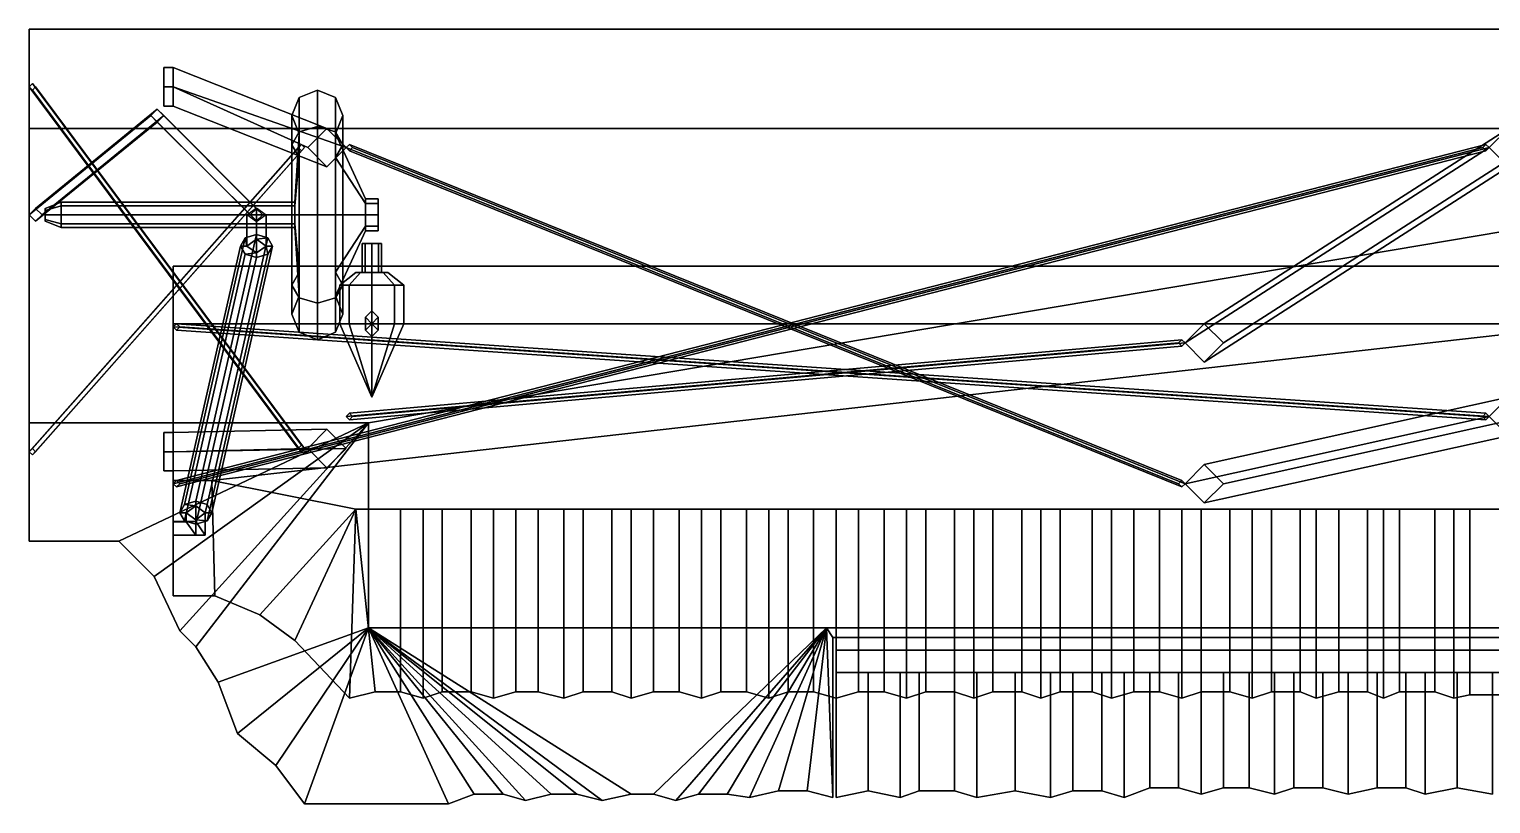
# Model space of a CAD drawing. Extents: x 0 to 6.87, y -4.4 to 3.09.
# Drawn here: x 0 to 4.565, y 0.67 to 3.09 of the extents above; entities that cross this region are included whole.
import ezdxf

# ---------------------------------------------------------------- set-up
doc = ezdxf.new("R2010")
doc.units = 0
doc.layers.add('W2', color=6, linetype='CONTINUOUS')

msp = doc.modelspace()

# ---------------------------------------------------------------- linework, layer by layer
at = {"layer": 'W2'}
for points in [[(6.51, 2.78, 1.83), (0, 2.78, 1.83), (0, 3.09, 1.63), (6.56, 3.09, 1.63)], [(6.56, 3.09, 1.63), (0, 3.09, 1.63), (0, 2.78, 1.43), (6.51, 2.78, 1.43)], [(0.42, 2.97, 0.55), (0.42, 2.91, 0.49), (0.45, 2.91, 0.49), (0.45, 2.97, 0.55)], [(0.42, 2.91, 0.61), (0.42, 2.97, 0.55), (0.45, 2.97, 0.55), (0.45, 2.91, 0.61)], [(0.45, 2.97, 0.55), (0.45, 2.91, 0.49), (0.99, 2.72, 1.43), (0.93, 2.78, 1.43)], [(0.45, 2.91, 0.61), (0.45, 2.97, 0.55), (0.93, 2.78, 1.43), (0.87, 2.72, 1.43)], [(0, 2.91, 0.97), (0.01, 2.92, 0.97), (0.85, 1.79, 1.43), (0.84, 1.78, 1.43)], [(0.01, 2.9, 0.97), (0, 2.91, 0.97), (0.84, 1.78, 1.43), (0.85, 1.77, 1.43)], [(0.01, 2.92, 0.97), (0.02, 2.91, 0.97), (0.86, 1.78, 1.43), (0.85, 1.79, 1.43)], [(0.02, 2.91, 0.97), (0.01, 2.9, 0.97), (0.85, 1.77, 1.43), (0.86, 1.78, 1.43)], [(0.42, 2.85, 0.55), (0.42, 2.91, 0.61), (0.45, 2.91, 0.61), (0.45, 2.85, 0.55)], [(0.42, 2.91, 0.49), (0.42, 2.85, 0.55), (0.45, 2.85, 0.55), (0.45, 2.91, 0.49)], [(0.45, 2.85, 0.55), (0.45, 2.91, 0.61), (0.87, 2.72, 1.43), (0.93, 2.66, 1.43)], [(0.45, 2.91, 0.49), (0.45, 2.85, 0.55), (0.93, 2.66, 1.43), (0.99, 2.72, 1.43)], [(0.82, 2.82, -1.36), (0.8434, 2.8766, -1.36), (0.8434, 2.7692, -1.1008), (0.82, 2.7292, -1.1408)], [(0.82, 2.7292, -1.5792), (0.8434, 2.7692, -1.6192), (0.8434, 2.8766, -1.36), (0.82, 2.82, -1.36)], [(0.8434, 2.8766, -1.36), (0.9, 2.9, -1.36), (0.9, 2.7858, -1.0842), (0.8434, 2.7692, -1.1008)], [(0.8434, 2.7692, -1.6192), (0.9, 2.7858, -1.6358), (0.9, 2.9, -1.36), (0.8434, 2.8766, -1.36)], [(0.9, 2.9, -1.36), (0.9566, 2.8766, -1.36), (0.9566, 2.7692, -1.1008), (0.9, 2.7858, -1.0842)], [(0.9, 2.7858, -1.6358), (0.9566, 2.7692, -1.6192), (0.9566, 2.8766, -1.36), (0.9, 2.9, -1.36)], [(0.9566, 2.8766, -1.36), (0.98, 2.82, -1.36), (0.98, 2.7292, -1.1408), (0.9566, 2.7692, -1.1008)], [(0.9566, 2.7692, -1.6192), (0.98, 2.7292, -1.5792), (0.98, 2.82, -1.36), (0.9566, 2.8766, -1.36)], [(0, 2.51, -1.29), (0.02, 2.53, -1.29), (0.4, 2.84, -0.5118), (0.38, 2.82, -0.5083)], [(0.02, 2.53, -1.29), (0.04, 2.51, -1.29), (0.42, 2.82, -0.5083), (0.4, 2.84, -0.5118)], [(0.69, 2.51, -1.36), (0.71, 2.5288, -1.3668), (0.4, 2.84, -0.5118), (0.38, 2.82, -0.5083)], [(0.38, 2.82, -0.5083), (0.4, 2.84, -0.5118), (0.4, 2.84, -0.36), (0.38, 2.82, -0.36)], [(0.71, 2.5288, -1.3668), (0.73, 2.51, -1.36), (0.42, 2.82, -0.5083), (0.4, 2.84, -0.5118)], [(0.4, 2.84, -0.5118), (0.42, 2.82, -0.5083), (0.42, 2.82, -0.36), (0.4, 2.84, -0.36)], [(0.02, 2.49, -1.29), (0, 2.51, -1.29), (0.38, 2.82, -0.5083), (0.4, 2.8, -0.5048)], [(0.04, 2.51, -1.29), (0.02, 2.49, -1.29), (0.4, 2.8, -0.5048), (0.42, 2.82, -0.5083)], [(0.71, 2.4912, -1.3532), (0.69, 2.51, -1.36), (0.38, 2.82, -0.5083), (0.4, 2.8, -0.5048)], [(0.4, 2.8, -0.5048), (0.38, 2.82, -0.5083), (0.38, 2.82, -0.36), (0.4, 2.8, -0.36)], [(0.73, 2.51, -1.36), (0.71, 2.4912, -1.3532), (0.4, 2.8, -0.5048), (0.42, 2.82, -0.5083)], [(0.42, 2.82, -0.5083), (0.4, 2.8, -0.5048), (0.4, 2.8, -0.36), (0.42, 2.82, -0.36)], [(0.8434, 2.7634, -1.36), (0.82, 2.82, -1.36), (0.82, 2.7292, -1.1408), (0.8434, 2.6892, -1.1808)], [(0.8434, 2.6892, -1.5392), (0.82, 2.7292, -1.5792), (0.82, 2.82, -1.36), (0.8434, 2.7634, -1.36)], [(0.8434, 2.51, -1.7266), (0.9, 2.51, -1.75), (0.9, 2.7858, -1.6358), (0.8434, 2.7692, -1.6192)], [(0.8434, 2.7692, -1.1008), (0.9, 2.7858, -1.0842), (0.9, 2.51, -0.97), (0.8434, 2.51, -0.9934)], [(0.9, 2.51, -1.75), (0.9566, 2.51, -1.7266), (0.9566, 2.7692, -1.6192), (0.9, 2.7858, -1.6358)], [(0.9, 2.7858, -1.0842), (0.9566, 2.7692, -1.1008), (0.9566, 2.51, -0.9934), (0.9, 2.51, -0.97)], [(0.98, 2.82, -1.36), (0.9566, 2.7634, -1.36), (0.9566, 2.6892, -1.1808), (0.98, 2.7292, -1.1408)], [(0.98, 2.7292, -1.5792), (0.9566, 2.6892, -1.5392), (0.9566, 2.7634, -1.36), (0.98, 2.82, -1.36)], [(6.51, 2.78, 1.43), (0, 2.78, 1.43), (0, 1.86, 1.43), (1.06, 1.86, 1.43)], [(1.06, 1.86, 1.83), (0, 1.86, 1.83), (0, 2.78, 1.83), (6.51, 2.78, 1.83)], [(0.82, 2.51, -1.67), (0.8434, 2.51, -1.7266), (0.8434, 2.7692, -1.6192), (0.82, 2.7292, -1.5792)], [(0.82, 2.7292, -1.1408), (0.8434, 2.7692, -1.1008), (0.8434, 2.51, -0.9934), (0.82, 2.51, -1.05)], [(0.83, 2.55, -1.36), (0.8434, 2.7634, -1.36), (0.8434, 2.6892, -1.1808), (0.83, 2.5383, -1.3317)], [(0.83, 2.5383, -1.3883), (0.8434, 2.6892, -1.5392), (0.8434, 2.7634, -1.36), (0.83, 2.55, -1.36)], [(0.9566, 2.51, -1.7266), (0.98, 2.51, -1.67), (0.98, 2.7292, -1.5792), (0.9566, 2.7692, -1.6192)], [(0.9566, 2.7692, -1.1008), (0.98, 2.7292, -1.1408), (0.98, 2.51, -1.05), (0.9566, 2.51, -0.9934)], [(0.9566, 2.6892, -1.1808), (0.9566, 2.7634, -1.36), (1.05, 2.56, -1.36), (1.05, 2.5454, -1.3246)], [(0.9566, 2.7634, -1.36), (0.9566, 2.6892, -1.5392), (1.05, 2.5454, -1.3954), (1.05, 2.56, -1.36)], [(6.51, 1.22, 1.83), (1.06, 1.22, 1.83), (1.06, 1.86, 1.83), (6.51, 2.78, 1.83)], [(6.51, 2.78, 1.43), (1.06, 1.86, 1.43), (1.06, 1.22, 1.43), (6.51, 1.22, 1.43)], [(3.61, 2.11, -0.11), (3.67, 2.17, -0.11), (4.62, 2.78, 1.43), (4.56, 2.72, 1.43)], [(3.67, 2.17, -0.11), (3.73, 2.11, -0.11), (4.68, 2.72, 1.43), (4.62, 2.78, 1.43)], [(0, 1.77, 0.97), (0.01, 1.78, 0.97), (0.85, 2.73, 1.43), (0.84, 2.72, 1.43)], [(0.01, 1.76, 0.97), (0, 1.77, 0.97), (0.84, 2.72, 1.43), (0.85, 2.71, 1.43)], [(0.01, 1.78, 0.97), (0.02, 1.77, 0.97), (0.86, 2.72, 1.43), (0.85, 2.73, 1.43)], [(0.02, 1.77, 0.97), (0.01, 1.76, 0.97), (0.85, 2.71, 1.43), (0.86, 2.72, 1.43)], [(0.45, 1.67, -0.11), (0.46, 1.68, -0.11), (4.55, 2.73, 1.43), (4.54, 2.72, 1.43)], [(0.46, 1.66, -0.11), (0.45, 1.67, -0.11), (4.54, 2.72, 1.43), (4.55, 2.71, 1.43)], [(0.46, 1.68, -0.11), (0.47, 1.67, -0.11), (4.56, 2.72, 1.43), (4.55, 2.73, 1.43)], [(0.47, 1.67, -0.11), (0.46, 1.66, -0.11), (4.55, 2.71, 1.43), (4.56, 2.72, 1.43)], [(0.8434, 2.51, -1.6134), (0.82, 2.51, -1.67), (0.82, 2.7292, -1.5792), (0.8434, 2.6892, -1.5392)], [(0.8434, 2.6892, -1.1808), (0.82, 2.7292, -1.1408), (0.82, 2.51, -1.05), (0.8434, 2.51, -1.1066)], [(0.98, 2.51, -1.67), (0.9566, 2.51, -1.6134), (0.9566, 2.6892, -1.5392), (0.98, 2.7292, -1.5792)], [(0.98, 2.7292, -1.1408), (0.9566, 2.6892, -1.1808), (0.9566, 2.51, -1.1066), (0.98, 2.51, -1.05)], [(3.59, 1.67, -0.11), (3.6, 1.68, -0.11), (1, 2.73, 1.43), (0.99, 2.72, 1.43)], [(3.6, 1.66, -0.11), (3.59, 1.67, -0.11), (0.99, 2.72, 1.43), (1, 2.71, 1.43)], [(3.6, 1.68, -0.11), (3.61, 1.67, -0.11), (1.01, 2.72, 1.43), (1, 2.73, 1.43)], [(3.61, 1.67, -0.11), (3.6, 1.66, -0.11), (1, 2.71, 1.43), (1.01, 2.72, 1.43)], [(3.67, 2.05, -0.11), (3.61, 2.11, -0.11), (4.56, 2.72, 1.43), (4.62, 2.66, 1.43)], [(3.73, 2.11, -0.11), (3.67, 2.05, -0.11), (4.62, 2.66, 1.43), (4.68, 2.72, 1.43)], [(0.83, 2.5383, -1.3317), (0.8434, 2.6892, -1.1808), (0.8434, 2.51, -1.1066), (0.83, 2.51, -1.32)], [(0.83, 2.51, -1.4), (0.8434, 2.51, -1.6134), (0.8434, 2.6892, -1.5392), (0.83, 2.5383, -1.3883)], [(0.9566, 2.51, -1.1066), (0.9566, 2.6892, -1.1808), (1.05, 2.5454, -1.3246), (1.05, 2.51, -1.31)], [(0.9566, 2.6892, -1.5392), (0.9566, 2.51, -1.6134), (1.05, 2.51, -1.41), (1.05, 2.5454, -1.3954)], [(1.05, 2.56, -1.36), (1.05, 2.5454, -1.3954), (1.09, 2.5454, -1.3954), (1.09, 2.56, -1.36)], [(1.05, 2.5454, -1.3246), (1.05, 2.56, -1.36), (1.09, 2.56, -1.36), (1.09, 2.5454, -1.3246)], [(1.09, 2.4746, -1.3246), (1.09, 2.56, -1.36), (1.09, 2.5454, -1.3954), (1.09, 2.46, -1.36)], [(1.09, 2.51, -1.31), (1.09, 2.5454, -1.3246), (1.09, 2.56, -1.36), (1.09, 2.4746, -1.3246)], [(0.1, 2.55, -1.36), (0.1, 2.5383, -1.3317), (0.05, 2.5241, -1.3459), (0.05, 2.53, -1.36)], [(0.1, 2.5383, -1.3883), (0.1, 2.55, -1.36), (0.05, 2.53, -1.36), (0.05, 2.5241, -1.3741)], [(0.1, 2.5383, -1.3317), (0.1, 2.51, -1.32), (0.05, 2.51, -1.34), (0.05, 2.5241, -1.3459)], [(0.1, 2.51, -1.4), (0.1, 2.5383, -1.3883), (0.05, 2.5241, -1.3741), (0.05, 2.51, -1.38)], [(0.1, 2.55, -1.36), (0.1, 2.5383, -1.3883), (0.83, 2.5383, -1.3883), (0.83, 2.55, -1.36)], [(0.1, 2.5383, -1.3317), (0.1, 2.55, -1.36), (0.83, 2.55, -1.36), (0.83, 2.5383, -1.3317)], [(0.1, 2.5383, -1.3883), (0.1, 2.51, -1.4), (0.83, 2.51, -1.4), (0.83, 2.5383, -1.3883)], [(0.1, 2.51, -1.32), (0.1, 2.5383, -1.3317), (0.83, 2.5383, -1.3317), (0.83, 2.51, -1.32)], [(0.68, 2.51, -1.36), (0.71, 2.5316, -1.3392), (0.71, 2.4343, -1.2385), (0.68, 2.4127, -1.2593)], [(0.71, 2.5316, -1.3392), (0.74, 2.51, -1.36), (0.74, 2.4127, -1.2593), (0.71, 2.4343, -1.2385)], [(1.05, 2.5454, -1.3954), (1.05, 2.51, -1.41), (1.09, 2.51, -1.41), (1.09, 2.5454, -1.3954)], [(1.05, 2.51, -1.31), (1.05, 2.5454, -1.3246), (1.09, 2.5454, -1.3246), (1.09, 2.51, -1.31)], [(1.09, 2.46, -1.36), (1.09, 2.5454, -1.3954), (1.09, 2.51, -1.41), (1.09, 2.4746, -1.3954)], [(0.1, 2.51, -1.32), (0.1, 2.4817, -1.3317), (0.05, 2.4959, -1.3459), (0.05, 2.51, -1.34)], [(0.1, 2.4817, -1.3883), (0.1, 2.51, -1.4), (0.05, 2.51, -1.38), (0.05, 2.4959, -1.3741)], [(0.1, 2.4817, -1.3317), (0.1, 2.47, -1.36), (0.05, 2.49, -1.36), (0.05, 2.4959, -1.3459)], [(0.1, 2.47, -1.36), (0.1, 2.4817, -1.3883), (0.05, 2.4959, -1.3741), (0.05, 2.49, -1.36)], [(0.1, 2.51, -1.4), (0.1, 2.4817, -1.3883), (0.83, 2.4817, -1.3883), (0.83, 2.51, -1.4)], [(0.1, 2.4817, -1.3317), (0.1, 2.51, -1.32), (0.83, 2.51, -1.32), (0.83, 2.4817, -1.3317)], [(0.1, 2.4817, -1.3883), (0.1, 2.47, -1.36), (0.83, 2.47, -1.36), (0.83, 2.4817, -1.3883)], [(0.1, 2.47, -1.36), (0.1, 2.4817, -1.3317), (0.83, 2.4817, -1.3317), (0.83, 2.47, -1.36)], [(0.71, 2.4884, -1.3808), (0.68, 2.51, -1.36), (0.68, 2.4127, -1.2593), (0.71, 2.3912, -1.2801)], [(0.74, 2.51, -1.36), (0.71, 2.4884, -1.3808), (0.71, 2.3912, -1.2801), (0.74, 2.4127, -1.2593)], [(0.82, 2.2908, -1.5792), (0.8434, 2.2508, -1.6192), (0.8434, 2.51, -1.7266), (0.82, 2.51, -1.67)], [(0.8434, 2.3308, -1.5392), (0.82, 2.2908, -1.5792), (0.82, 2.51, -1.67), (0.8434, 2.51, -1.6134)], [(0.82, 2.51, -1.05), (0.8434, 2.51, -0.9934), (0.8434, 2.2508, -1.1008), (0.82, 2.2908, -1.1408)], [(0.8434, 2.51, -1.1066), (0.82, 2.51, -1.05), (0.82, 2.2908, -1.1408), (0.8434, 2.3308, -1.1808)], [(0.83, 2.51, -1.32), (0.8434, 2.51, -1.1066), (0.8434, 2.3308, -1.1808), (0.83, 2.4817, -1.3317)], [(0.83, 2.4817, -1.3883), (0.8434, 2.3308, -1.5392), (0.8434, 2.51, -1.6134), (0.83, 2.51, -1.4)], [(0.83, 2.4817, -1.3317), (0.8434, 2.3308, -1.1808), (0.8434, 2.2566, -1.36), (0.83, 2.47, -1.36)], [(0.83, 2.47, -1.36), (0.8434, 2.2566, -1.36), (0.8434, 2.3308, -1.5392), (0.83, 2.4817, -1.3883)], [(0.8434, 2.2508, -1.6192), (0.9, 2.2342, -1.6358), (0.9, 2.51, -1.75), (0.8434, 2.51, -1.7266)], [(0.8434, 2.51, -0.9934), (0.9, 2.51, -0.97), (0.9, 2.2342, -1.0842), (0.8434, 2.2508, -1.1008)], [(0.9, 2.2342, -1.6358), (0.9566, 2.2508, -1.6192), (0.9566, 2.51, -1.7266), (0.9, 2.51, -1.75)], [(0.9, 2.51, -0.97), (0.9566, 2.51, -0.9934), (0.9566, 2.2508, -1.1008), (0.9, 2.2342, -1.0842)], [(0.9566, 2.3308, -1.1808), (0.9566, 2.51, -1.1066), (1.05, 2.51, -1.31), (1.05, 2.4746, -1.3246)], [(0.9566, 2.51, -1.6134), (0.9566, 2.3308, -1.5392), (1.05, 2.4746, -1.3954), (1.05, 2.51, -1.41)], [(0.9566, 2.2508, -1.6192), (0.98, 2.2908, -1.5792), (0.98, 2.51, -1.67), (0.9566, 2.51, -1.7266)], [(0.98, 2.2908, -1.5792), (0.9566, 2.3308, -1.5392), (0.9566, 2.51, -1.6134), (0.98, 2.51, -1.67)], [(0.9566, 2.51, -0.9934), (0.98, 2.51, -1.05), (0.98, 2.2908, -1.1408), (0.9566, 2.2508, -1.1008)], [(0.98, 2.51, -1.05), (0.9566, 2.51, -1.1066), (0.9566, 2.3308, -1.1808), (0.98, 2.2908, -1.1408)], [(0.9566, 2.2566, -1.36), (0.9566, 2.3308, -1.1808), (1.05, 2.4746, -1.3246), (1.05, 2.46, -1.36)], [(0.9566, 2.3308, -1.5392), (0.9566, 2.2566, -1.36), (1.05, 2.46, -1.36), (1.05, 2.4746, -1.3954)], [(1.05, 2.51, -1.41), (1.05, 2.4746, -1.3954), (1.09, 2.4746, -1.3954), (1.09, 2.51, -1.41)], [(1.05, 2.4746, -1.3246), (1.05, 2.51, -1.31), (1.09, 2.51, -1.31), (1.09, 2.4746, -1.3246)], [(1.05, 2.4746, -1.3954), (1.05, 2.46, -1.36), (1.09, 2.46, -1.36), (1.09, 2.4746, -1.3954)], [(1.05, 2.46, -1.36), (1.05, 2.4746, -1.3246), (1.09, 2.4746, -1.3246), (1.09, 2.46, -1.36)], [(0.66, 2.4127, -1.2593), (0.6746, 2.4382, -1.2347), (0.4846, 1.6046, -0.3715), (0.47, 1.5792, -0.3961)], [(0.6746, 2.4382, -1.2347), (0.71, 2.4487, -1.2246), (0.52, 1.6151, -0.3614), (0.4846, 1.6046, -0.3715)], [(0.71, 2.4487, -1.2246), (0.7454, 2.4382, -1.2347), (0.5554, 1.6046, -0.3715), (0.52, 1.6151, -0.3614)], [(0.7454, 2.4382, -1.2347), (0.76, 2.4127, -1.2593), (0.57, 1.5792, -0.3961), (0.5554, 1.6046, -0.3715)], [(0.6746, 2.4382, -1.2347), (0.66, 2.4127, -1.2593), (0.66, 2.4127, -1.2593), (0.68, 2.4127, -1.2593)], [(0.71, 2.4487, -1.2246), (0.6746, 2.4382, -1.2347), (0.68, 2.4127, -1.2593), (0.71, 2.4343, -1.2385)], [(0.7454, 2.4382, -1.2347), (0.71, 2.4487, -1.2246), (0.71, 2.4487, -1.2246), (0.71, 2.4343, -1.2385)], [(0.76, 2.4127, -1.2593), (0.7454, 2.4382, -1.2347), (0.71, 2.4343, -1.2385), (0.74, 2.4127, -1.2593)], [(1.0488, 2.42, -0.6112), (1.07, 2.42, -0.62), (1.0912, 2.42, -0.6112), (1.04, 2.42, -0.59)], [(1.04, 2.42, -0.59), (1.0912, 2.42, -0.6112), (1.1, 2.42, -0.59), (1.0488, 2.42, -0.5688)], [(1.0488, 2.42, -0.6112), (1.04, 2.42, -0.59), (1.04, 2.33, -0.59), (1.0488, 2.33, -0.6112)], [(1.04, 2.42, -0.59), (1.0488, 2.42, -0.5688), (1.0488, 2.33, -0.5688), (1.04, 2.33, -0.59)], [(1.0488, 2.42, -0.5688), (1.1, 2.42, -0.59), (1.0912, 2.42, -0.5688), (1.07, 2.42, -0.56)], [(1.07, 2.42, -0.62), (1.0488, 2.42, -0.6112), (1.0488, 2.33, -0.6112), (1.07, 2.33, -0.62)], [(1.0488, 2.42, -0.5688), (1.07, 2.42, -0.56), (1.07, 2.33, -0.56), (1.0488, 2.33, -0.5688)], [(1.0912, 2.42, -0.6112), (1.07, 2.42, -0.62), (1.07, 2.33, -0.62), (1.0912, 2.33, -0.6112)], [(1.07, 2.42, -0.56), (1.0912, 2.42, -0.5688), (1.0912, 2.33, -0.5688), (1.07, 2.33, -0.56)], [(1.1, 2.42, -0.59), (1.0912, 2.42, -0.6112), (1.0912, 2.33, -0.6112), (1.1, 2.33, -0.59)], [(1.0912, 2.42, -0.5688), (1.1, 2.42, -0.59), (1.1, 2.33, -0.59), (1.0912, 2.33, -0.5688)], [(0.6746, 2.3873, -1.2839), (0.66, 2.4127, -1.2593), (0.47, 1.5792, -0.3961), (0.4846, 1.5537, -0.4206)], [(0.71, 2.3768, -1.294), (0.6746, 2.3873, -1.2839), (0.4846, 1.5537, -0.4206), (0.52, 1.5432, -0.4308)], [(0.7454, 2.3873, -1.2839), (0.71, 2.3768, -1.294), (0.52, 1.5432, -0.4308), (0.5554, 1.5537, -0.4206)], [(0.76, 2.4127, -1.2593), (0.7454, 2.3873, -1.2839), (0.5554, 1.5537, -0.4206), (0.57, 1.5792, -0.3961)], [(0.66, 2.4127, -1.2593), (0.6746, 2.3873, -1.2839), (0.71, 2.3912, -1.2801), (0.68, 2.4127, -1.2593)], [(0.6746, 2.3873, -1.2839), (0.71, 2.3768, -1.294), (0.71, 2.3768, -1.294), (0.71, 2.3912, -1.2801)], [(0.71, 2.3768, -1.294), (0.7454, 2.3873, -1.2839), (0.74, 2.4127, -1.2593), (0.71, 2.3912, -1.2801)], [(0.7454, 2.3873, -1.2839), (0.76, 2.4127, -1.2593), (0.76, 2.4127, -1.2593), (0.74, 2.4127, -1.2593)], [(4.9, 2.17, -0.11), (0.45, 2.17, -0.11), (0.45, 2.35, -0.27), (4.94, 2.35, -0.27)], [(4.94, 2.35, -0.27), (0.45, 2.35, -0.27), (0.45, 2.17, -0.35), (4.9, 2.17, -0.35)], [(0.8434, 2.3308, -1.1808), (0.82, 2.2908, -1.1408), (0.82, 2.2, -1.36), (0.8434, 2.2566, -1.36)], [(0.8434, 2.2566, -1.36), (0.82, 2.2, -1.36), (0.82, 2.2908, -1.5792), (0.8434, 2.3308, -1.5392)], [(0.98, 2.2908, -1.1408), (0.9566, 2.3308, -1.1808), (0.9566, 2.2566, -1.36), (0.98, 2.2, -1.36)], [(0.98, 2.2, -1.36), (0.9566, 2.2566, -1.36), (0.9566, 2.3308, -1.5392), (0.98, 2.2908, -1.5792)], [(0.9993, 2.29, -0.5193), (0.97, 2.29, -0.59), (1.02, 2.33, -0.59), (1.0346, 2.33, -0.5546)], [(0.97, 2.29, -0.59), (0.9993, 2.29, -0.6607), (1.0346, 2.33, -0.6254), (1.02, 2.33, -0.59)], [(0.9993, 2.29, -0.6607), (1.07, 2.29, -0.69), (1.07, 2.33, -0.64), (1.0346, 2.33, -0.6254)], [(1.07, 2.29, -0.49), (0.9993, 2.29, -0.5193), (1.0346, 2.33, -0.5546), (1.07, 2.33, -0.54)], [(1.04, 2.33, -0.59), (1.0488, 2.33, -0.5688), (1.0346, 2.33, -0.5546), (1.02, 2.33, -0.59)], [(1.0488, 2.33, -0.6112), (1.04, 2.33, -0.59), (1.02, 2.33, -0.59), (1.0346, 2.33, -0.6254)], [(1.0488, 2.33, -0.5688), (1.07, 2.33, -0.56), (1.07, 2.33, -0.54), (1.0346, 2.33, -0.5546)], [(1.07, 2.33, -0.62), (1.0488, 2.33, -0.6112), (1.0346, 2.33, -0.6254), (1.07, 2.33, -0.64)], [(1.07, 2.29, -0.69), (1.1407, 2.29, -0.6607), (1.1054, 2.33, -0.6254), (1.07, 2.33, -0.64)], [(1.0912, 2.33, -0.6112), (1.07, 2.33, -0.62), (1.07, 2.33, -0.64), (1.1054, 2.33, -0.6254)], [(1.07, 2.33, -0.56), (1.0912, 2.33, -0.5688), (1.1054, 2.33, -0.5546), (1.07, 2.33, -0.54)], [(1.1407, 2.29, -0.5193), (1.07, 2.29, -0.49), (1.07, 2.33, -0.54), (1.1054, 2.33, -0.5546)], [(1.1, 2.33, -0.59), (1.0912, 2.33, -0.6112), (1.1054, 2.33, -0.6254), (1.12, 2.33, -0.59)], [(1.0912, 2.33, -0.5688), (1.1, 2.33, -0.59), (1.12, 2.33, -0.59), (1.1054, 2.33, -0.5546)], [(1.17, 2.29, -0.59), (1.1407, 2.29, -0.5193), (1.1054, 2.33, -0.5546), (1.12, 2.33, -0.59)], [(1.1407, 2.29, -0.6607), (1.17, 2.29, -0.59), (1.12, 2.33, -0.59), (1.1054, 2.33, -0.6254)], [(0.82, 2.2908, -1.1408), (0.8434, 2.2508, -1.1008), (0.8434, 2.1434, -1.36), (0.82, 2.2, -1.36)], [(0.82, 2.2, -1.36), (0.8434, 2.1434, -1.36), (0.8434, 2.2508, -1.6192), (0.82, 2.2908, -1.5792)], [(0.9566, 2.2508, -1.1008), (0.98, 2.2908, -1.1408), (0.98, 2.2, -1.36), (0.9566, 2.1434, -1.36)], [(0.9566, 2.1434, -1.36), (0.98, 2.2, -1.36), (0.98, 2.2908, -1.5792), (0.9566, 2.2508, -1.6192)], [(0.9993, 2.29, -0.6607), (0.97, 2.29, -0.59), (0.97, 2.17, -0.59), (0.9993, 2.17, -0.6607)], [(0.97, 2.29, -0.59), (0.9993, 2.29, -0.5193), (0.9993, 2.17, -0.5193), (0.97, 2.17, -0.59)], [(1.07, 2.29, -0.69), (0.9993, 2.29, -0.6607), (0.9993, 2.17, -0.6607), (1.07, 2.17, -0.69)], [(0.9993, 2.29, -0.5193), (1.07, 2.29, -0.49), (1.07, 2.17, -0.49), (0.9993, 2.17, -0.5193)], [(1.1407, 2.29, -0.6607), (1.07, 2.29, -0.69), (1.07, 2.17, -0.69), (1.1407, 2.17, -0.6607)], [(1.07, 2.29, -0.49), (1.1407, 2.29, -0.5193), (1.1407, 2.17, -0.5193), (1.07, 2.17, -0.49)], [(1.17, 2.29, -0.59), (1.1407, 2.29, -0.6607), (1.1407, 2.17, -0.6607), (1.17, 2.17, -0.59)], [(1.1407, 2.29, -0.5193), (1.17, 2.29, -0.59), (1.17, 2.17, -0.59), (1.1407, 2.17, -0.5193)], [(0.8434, 2.2508, -1.1008), (0.9, 2.2342, -1.0842), (0.9, 2.12, -1.36), (0.8434, 2.1434, -1.36)], [(0.8434, 2.1434, -1.36), (0.9, 2.12, -1.36), (0.9, 2.2342, -1.6358), (0.8434, 2.2508, -1.6192)], [(0.9, 2.2342, -1.0842), (0.9566, 2.2508, -1.1008), (0.9566, 2.1434, -1.36), (0.9, 2.12, -1.36)], [(0.9, 2.12, -1.36), (0.9566, 2.1434, -1.36), (0.9566, 2.2508, -1.6192), (0.9, 2.2342, -1.6358)], [(1.05, 2.19, -0.51), (1.07, 2.21, -0.49), (1.07, 2.17, -0.35), (1.05, 2.15, -0.35)], [(1.07, 2.21, -0.49), (1.09, 2.19, -0.51), (1.09, 2.15, -0.35), (1.07, 2.17, -0.35)], [(4.9, 2.17, -0.35), (0.45, 2.17, -0.35), (0.45, 1.68, -0.35), (0.57, 1.68, -0.35)], [(0.45, 2.16, -0.11), (0.46, 2.17, -0.11), (4.55, 1.89, 1.43), (4.54, 1.88, 1.43)], [(0.57, 1.68, -0.11), (0.45, 1.68, -0.11), (0.45, 2.17, -0.11), (4.9, 2.17, -0.11)], [(0.46, 2.15, -0.11), (0.45, 2.16, -0.11), (4.54, 1.88, 1.43), (4.55, 1.87, 1.43)], [(0.46, 2.17, -0.11), (0.47, 2.16, -0.11), (4.56, 1.88, 1.43), (4.55, 1.89, 1.43)], [(0.47, 2.16, -0.11), (0.46, 2.15, -0.11), (4.55, 1.87, 1.43), (4.56, 1.88, 1.43)], [(4.9, 2.17, -0.35), (0.57, 1.68, -0.35), (1.02, 1.59, -0.35), (4.9, 1.59, -0.35)], [(4.9, 1.59, -0.11), (1.02, 1.59, -0.11), (0.57, 1.68, -0.11), (4.9, 2.17, -0.11)], [(0.9993, 2.17, -0.6607), (0.97, 2.17, -0.59), (1.07, 1.94, -0.59)], [(0.97, 2.17, -0.59), (0.9993, 2.17, -0.5193), (1.07, 1.94, -0.59)], [(1.07, 2.17, -0.69), (0.9993, 2.17, -0.6607), (1.07, 1.94, -0.59)], [(0.9993, 2.17, -0.5193), (1.07, 2.17, -0.49), (1.07, 1.94, -0.59)], [(1.07, 2.17, -0.49), (1.05, 2.19, -0.51), (1.05, 2.15, -0.35), (1.07, 2.13, -0.35)], [(1.09, 2.19, -0.51), (1.07, 2.17, -0.49), (1.07, 2.13, -0.35), (1.09, 2.15, -0.35)], [(1.1407, 2.17, -0.6607), (1.07, 2.17, -0.69), (1.07, 1.94, -0.59)], [(1.17, 2.17, -0.59), (1.1407, 2.17, -0.6607), (1.07, 1.94, -0.59)], [(1.1407, 2.17, -0.5193), (1.17, 2.17, -0.59), (1.07, 1.94, -0.59)], [(1.07, 2.17, -0.49), (1.1407, 2.17, -0.5193), (1.07, 1.94, -0.59)], [(3.59, 2.11, -0.11), (3.6, 2.12, -0.11), (1, 1.89, 1.43), (0.99, 1.88, 1.43)], [(3.6, 2.1, -0.11), (3.59, 2.11, -0.11), (0.99, 1.88, 1.43), (1, 1.87, 1.43)], [(3.6, 2.12, -0.11), (3.61, 2.11, -0.11), (1.01, 1.88, 1.43), (1, 1.89, 1.43)], [(3.61, 2.11, -0.11), (3.6, 2.1, -0.11), (1, 1.87, 1.43), (1.01, 1.88, 1.43)], [(3.61, 1.67, -0.11), (3.67, 1.73, -0.11), (4.62, 1.94, 1.43), (4.56, 1.88, 1.43)], [(3.67, 1.73, -0.11), (3.73, 1.67, -0.11), (4.68, 1.88, 1.43), (4.62, 1.94, 1.43)], [(3.67, 1.61, -0.11), (3.61, 1.67, -0.11), (4.56, 1.88, 1.43), (4.62, 1.82, 1.43)], [(3.73, 1.67, -0.11), (3.67, 1.61, -0.11), (4.62, 1.82, 1.43), (4.68, 1.88, 1.43)], [(1.06, 1.86, 1.43), (0, 1.86, 1.43), (0, 1.49, 1.63), (0.28, 1.49, 1.63)], [(0.28, 1.49, 1.63), (0, 1.49, 1.63), (0, 1.86, 1.83), (1.06, 1.86, 1.83)], [(1.06, 1.86, 1.43), (1.06, 1.86, 1.43), (0.28, 1.49, 1.63), (0.39, 1.38, 1.63)], [(0.39, 1.38, 1.63), (0.28, 1.49, 1.63), (1.06, 1.86, 1.83)], [(1.06, 1.86, 1.43), (1.06, 1.86, 1.43), (0.39, 1.38, 1.63), (0.47, 1.21, 1.63)], [(0.47, 1.21, 1.63), (0.39, 1.38, 1.63), (1.06, 1.86, 1.83)], [(0.42, 1.83, 0.55), (0.42, 1.77, 0.49), (0.45, 1.77, 0.49), (0.45, 1.83, 0.55)], [(0.42, 1.77, 0.61), (0.42, 1.83, 0.55), (0.45, 1.83, 0.55), (0.45, 1.77, 0.61)], [(0.45, 1.83, 0.55), (0.45, 1.77, 0.49), (0.99, 1.78, 1.43), (0.93, 1.84, 1.43)], [(0.45, 1.77, 0.61), (0.45, 1.83, 0.55), (0.93, 1.84, 1.43), (0.87, 1.78, 1.43)], [(1.06, 1.86, 1.43), (1.06, 1.86, 1.43), (0.47, 1.21, 1.63), (0.52, 1.16, 1.63)], [(0.52, 1.16, 1.63), (0.47, 1.21, 1.63), (1.06, 1.86, 1.83)], [(1.06, 1.22, 1.43), (1.06, 1.86, 1.43), (0.52, 1.16, 1.63), (0.59, 1.05, 1.63)], [(0.59, 1.05, 1.63), (0.52, 1.16, 1.63), (1.06, 1.86, 1.83), (1.06, 1.22, 1.83)], [(0.42, 1.71, 0.55), (0.42, 1.77, 0.61), (0.45, 1.77, 0.61), (0.45, 1.71, 0.55)], [(0.42, 1.77, 0.49), (0.42, 1.71, 0.55), (0.45, 1.71, 0.55), (0.45, 1.77, 0.49)], [(0.45, 1.71, 0.55), (0.45, 1.77, 0.61), (0.87, 1.78, 1.43), (0.93, 1.72, 1.43)], [(0.45, 1.77, 0.49), (0.45, 1.71, 0.55), (0.93, 1.72, 1.43), (0.99, 1.78, 1.43)], [(0.58, 1.32, -0.27), (0.45, 1.32, -0.27), (0.45, 1.68, -0.11), (0.57, 1.68, -0.11)], [(0.57, 1.68, -0.35), (0.45, 1.68, -0.35), (0.45, 1.32, -0.27), (0.58, 1.32, -0.27)], [(0.72, 1.26, -0.27), (0.58, 1.32, -0.27), (0.57, 1.68, -0.11), (1.02, 1.59, -0.11)], [(1.02, 1.59, -0.35), (0.57, 1.68, -0.35), (0.58, 1.32, -0.27), (0.72, 1.26, -0.27)], [(0.47, 1.5792, -0.3961), (0.4846, 1.6046, -0.3715), (0.52, 1.6007, -0.3752), (0.49, 1.5792, -0.3961)], [(0.4846, 1.6046, -0.3715), (0.52, 1.6151, -0.3614), (0.52, 1.6151, -0.3614), (0.52, 1.6007, -0.3752)], [(0.49, 1.5792, -0.3961), (0.52, 1.6007, -0.3752), (0.52, 1.5521, -0.3249), (0.49, 1.5514, -0.3673)], [(0.52, 1.6151, -0.3614), (0.5554, 1.6046, -0.3715), (0.55, 1.5792, -0.3961), (0.52, 1.6007, -0.3752)], [(0.52, 1.6007, -0.3752), (0.55, 1.5792, -0.3961), (0.55, 1.5097, -0.3242), (0.52, 1.5521, -0.3249)], [(0.5554, 1.6046, -0.3715), (0.57, 1.5792, -0.3961), (0.57, 1.5792, -0.3961), (0.55, 1.5792, -0.3961)], [(0.45, 1.5521, -0.3249), (0.45, 1.5514, -0.3673), (0.49, 1.5514, -0.3673), (0.52, 1.5521, -0.3249)], [(0.45, 1.5097, -0.3242), (0.45, 1.5521, -0.3249), (0.52, 1.5521, -0.3249), (0.55, 1.5097, -0.3242)], [(0.4846, 1.5537, -0.4206), (0.47, 1.5792, -0.3961), (0.47, 1.5792, -0.3961), (0.49, 1.5792, -0.3961)], [(0.52, 1.5432, -0.4308), (0.4846, 1.5537, -0.4206), (0.49, 1.5792, -0.3961), (0.52, 1.5576, -0.4169)], [(0.52, 1.5576, -0.4169), (0.49, 1.5792, -0.3961), (0.49, 1.5514, -0.3673), (0.52, 1.509, -0.3666)], [(0.57, 1.5792, -0.3961), (0.5554, 1.5537, -0.4206), (0.52, 1.5576, -0.4169), (0.55, 1.5792, -0.3961)], [(0.55, 1.5792, -0.3961), (0.52, 1.5576, -0.4169), (0.52, 1.509, -0.3666), (0.55, 1.5097, -0.3242)], [(0.5554, 1.5537, -0.4206), (0.52, 1.5432, -0.4308), (0.52, 1.5432, -0.4308), (0.52, 1.5576, -0.4169)], [(0.83, 1.18, -0.27), (0.72, 1.26, -0.27), (1.02, 1.59, -0.11)], [(1.02, 1.59, -0.35), (1.02, 1.59, -0.35), (0.72, 1.26, -0.27), (0.83, 1.18, -0.27)], [(1, 1, -0.27), (0.83, 1.18, -0.27), (1.02, 1.59, -0.11)], [(1.02, 1.59, -0.35), (1.02, 1.59, -0.35), (0.83, 1.18, -0.27), (1, 1, -0.27)], [(1.08, 1.02, -0.27), (1, 1, -0.27), (1.02, 1.59, -0.11)], [(1.02, 1.59, -0.35), (1.02, 1.59, -0.35), (1, 1, -0.27), (1.08, 1.02, -0.27)], [(1.16, 1.02, -0.27), (1.08, 1.02, -0.27), (1.02, 1.59, -0.11), (1.16, 1.59, -0.11)], [(1.16, 1.59, -0.35), (1.02, 1.59, -0.35), (1.08, 1.02, -0.27), (1.16, 1.02, -0.27)], [(1.23, 1, -0.27), (1.16, 1.02, -0.27), (1.16, 1.59, -0.11), (1.23, 1.59, -0.11)], [(1.23, 1.59, -0.35), (1.16, 1.59, -0.35), (1.16, 1.02, -0.27), (1.23, 1, -0.27)], [(1.29, 1.02, -0.27), (1.23, 1, -0.27), (1.23, 1.59, -0.11), (1.29, 1.59, -0.11)], [(1.29, 1.59, -0.35), (1.23, 1.59, -0.35), (1.23, 1, -0.27), (1.29, 1.02, -0.27)], [(1.38, 1.02, -0.27), (1.29, 1.02, -0.27), (1.29, 1.59, -0.11), (1.38, 1.59, -0.11)], [(1.38, 1.59, -0.35), (1.29, 1.59, -0.35), (1.29, 1.02, -0.27), (1.38, 1.02, -0.27)], [(1.45, 1, -0.27), (1.38, 1.02, -0.27), (1.38, 1.59, -0.11), (1.45, 1.59, -0.11)], [(1.45, 1.59, -0.35), (1.38, 1.59, -0.35), (1.38, 1.02, -0.27), (1.45, 1, -0.27)], [(1.52, 1.02, -0.27), (1.45, 1, -0.27), (1.45, 1.59, -0.11), (1.52, 1.59, -0.11)], [(1.52, 1.59, -0.35), (1.45, 1.59, -0.35), (1.45, 1, -0.27), (1.52, 1.02, -0.27)], [(1.59, 1.02, -0.27), (1.52, 1.02, -0.27), (1.52, 1.59, -0.11), (1.59, 1.59, -0.11)], [(1.59, 1.59, -0.35), (1.52, 1.59, -0.35), (1.52, 1.02, -0.27), (1.59, 1.02, -0.27)], [(1.67, 1, -0.27), (1.59, 1.02, -0.27), (1.59, 1.59, -0.11), (1.67, 1.59, -0.11)], [(1.67, 1.59, -0.35), (1.59, 1.59, -0.35), (1.59, 1.02, -0.27), (1.67, 1, -0.27)], [(1.73, 1.02, -0.27), (1.67, 1, -0.27), (1.67, 1.59, -0.11), (1.73, 1.59, -0.11)], [(1.73, 1.59, -0.35), (1.67, 1.59, -0.35), (1.67, 1, -0.27), (1.73, 1.02, -0.27)], [(1.82, 1.02, -0.27), (1.73, 1.02, -0.27), (1.73, 1.59, -0.11), (1.82, 1.59, -0.11)], [(1.82, 1.59, -0.35), (1.73, 1.59, -0.35), (1.73, 1.02, -0.27), (1.82, 1.02, -0.27)], [(1.88, 1, -0.27), (1.82, 1.02, -0.27), (1.82, 1.59, -0.11), (1.88, 1.59, -0.11)], [(1.88, 1.59, -0.35), (1.82, 1.59, -0.35), (1.82, 1.02, -0.27), (1.88, 1, -0.27)], [(1.95, 1.02, -0.27), (1.88, 1, -0.27), (1.88, 1.59, -0.11), (1.95, 1.59, -0.11)], [(1.95, 1.59, -0.35), (1.88, 1.59, -0.35), (1.88, 1, -0.27), (1.95, 1.02, -0.27)], [(2.03, 1.02, -0.27), (1.95, 1.02, -0.27), (1.95, 1.59, -0.11), (2.03, 1.59, -0.11)], [(2.03, 1.59, -0.35), (1.95, 1.59, -0.35), (1.95, 1.02, -0.27), (2.03, 1.02, -0.27)], [(2.1, 1, -0.27), (2.03, 1.02, -0.27), (2.03, 1.59, -0.11), (2.1, 1.59, -0.11)], [(2.1, 1.59, -0.35), (2.03, 1.59, -0.35), (2.03, 1.02, -0.27), (2.1, 1, -0.27)], [(2.16, 1.02, -0.27), (2.1, 1, -0.27), (2.1, 1.59, -0.11), (2.16, 1.59, -0.11)], [(2.16, 1.59, -0.35), (2.1, 1.59, -0.35), (2.1, 1, -0.27), (2.16, 1.02, -0.27)], [(2.24, 1.02, -0.27), (2.16, 1.02, -0.27), (2.16, 1.59, -0.11), (2.24, 1.59, -0.11)], [(2.24, 1.59, -0.35), (2.16, 1.59, -0.35), (2.16, 1.02, -0.27), (2.24, 1.02, -0.27)], [(2.31, 1, -0.27), (2.24, 1.02, -0.27), (2.24, 1.59, -0.11), (2.31, 1.59, -0.11)], [(2.31, 1.59, -0.35), (2.24, 1.59, -0.35), (2.24, 1.02, -0.27), (2.31, 1, -0.27)], [(2.37, 1.02, -0.27), (2.31, 1, -0.27), (2.31, 1.59, -0.11), (2.37, 1.59, -0.11)], [(2.37, 1.59, -0.35), (2.31, 1.59, -0.35), (2.31, 1, -0.27), (2.37, 1.02, -0.27)], [(2.45, 1.02, -0.27), (2.37, 1.02, -0.27), (2.37, 1.59, -0.11), (2.45, 1.59, -0.11)], [(2.45, 1.59, -0.35), (2.37, 1.59, -0.35), (2.37, 1.02, -0.27), (2.45, 1.02, -0.27)], [(2.52, 1, -0.27), (2.45, 1.02, -0.27), (2.45, 1.59, -0.11), (2.52, 1.59, -0.11)], [(2.52, 1.59, -0.35), (2.45, 1.59, -0.35), (2.45, 1.02, -0.27), (2.52, 1, -0.27)], [(2.59, 1.02, -0.27), (2.52, 1, -0.27), (2.52, 1.59, -0.11), (2.59, 1.59, -0.11)], [(2.59, 1.59, -0.35), (2.52, 1.59, -0.35), (2.52, 1, -0.27), (2.59, 1.02, -0.27)], [(2.67, 1.02, -0.27), (2.59, 1.02, -0.27), (2.59, 1.59, -0.11), (2.67, 1.59, -0.11)], [(2.67, 1.59, -0.35), (2.59, 1.59, -0.35), (2.59, 1.02, -0.27), (2.67, 1.02, -0.27)], [(2.74, 1, -0.27), (2.67, 1.02, -0.27), (2.67, 1.59, -0.11), (2.74, 1.59, -0.11)], [(2.74, 1.59, -0.35), (2.67, 1.59, -0.35), (2.67, 1.02, -0.27), (2.74, 1, -0.27)], [(2.8, 1.02, -0.27), (2.74, 1, -0.27), (2.74, 1.59, -0.11), (2.8, 1.59, -0.11)], [(2.8, 1.59, -0.35), (2.74, 1.59, -0.35), (2.74, 1, -0.27), (2.8, 1.02, -0.27)], [(2.89, 1.02, -0.27), (2.8, 1.02, -0.27), (2.8, 1.59, -0.11), (2.89, 1.59, -0.11)], [(2.89, 1.59, -0.35), (2.8, 1.59, -0.35), (2.8, 1.02, -0.27), (2.89, 1.02, -0.27)], [(2.95, 1, -0.27), (2.89, 1.02, -0.27), (2.89, 1.59, -0.11), (2.95, 1.59, -0.11)], [(2.95, 1.59, -0.35), (2.89, 1.59, -0.35), (2.89, 1.02, -0.27), (2.95, 1, -0.27)], [(3.01, 1.02, -0.27), (2.95, 1, -0.27), (2.95, 1.59, -0.11), (3.01, 1.59, -0.11)], [(3.01, 1.59, -0.35), (2.95, 1.59, -0.35), (2.95, 1, -0.27), (3.01, 1.02, -0.27)], [(3.1, 1.02, -0.27), (3.01, 1.02, -0.27), (3.01, 1.59, -0.11), (3.1, 1.59, -0.11)], [(3.1, 1.59, -0.35), (3.01, 1.59, -0.35), (3.01, 1.02, -0.27), (3.1, 1.02, -0.27)], [(3.16, 1, -0.27), (3.1, 1.02, -0.27), (3.1, 1.59, -0.11), (3.16, 1.59, -0.11)], [(3.16, 1.59, -0.35), (3.1, 1.59, -0.35), (3.1, 1.02, -0.27), (3.16, 1, -0.27)], [(3.22, 1.02, -0.27), (3.16, 1, -0.27), (3.16, 1.59, -0.11), (3.22, 1.59, -0.11)], [(3.22, 1.59, -0.35), (3.16, 1.59, -0.35), (3.16, 1, -0.27), (3.22, 1.02, -0.27)], [(3.32, 1.02, -0.27), (3.22, 1.02, -0.27), (3.22, 1.59, -0.11), (3.32, 1.59, -0.11)], [(3.32, 1.59, -0.35), (3.22, 1.59, -0.35), (3.22, 1.02, -0.27), (3.32, 1.02, -0.27)], [(3.38, 1, -0.27), (3.32, 1.02, -0.27), (3.32, 1.59, -0.11), (3.38, 1.59, -0.11)], [(3.38, 1.59, -0.35), (3.32, 1.59, -0.35), (3.32, 1.02, -0.27), (3.38, 1, -0.27)], [(3.45, 1.02, -0.27), (3.38, 1, -0.27), (3.38, 1.59, -0.11), (3.45, 1.59, -0.11)], [(3.45, 1.59, -0.35), (3.38, 1.59, -0.35), (3.38, 1, -0.27), (3.45, 1.02, -0.27)], [(3.53, 1.02, -0.27), (3.45, 1.02, -0.27), (3.45, 1.59, -0.11), (3.53, 1.59, -0.11)], [(3.53, 1.59, -0.35), (3.45, 1.59, -0.35), (3.45, 1.02, -0.27), (3.53, 1.02, -0.27)], [(3.6, 1, -0.27), (3.53, 1.02, -0.27), (3.53, 1.59, -0.11), (3.6, 1.59, -0.11)], [(3.6, 1.59, -0.35), (3.53, 1.59, -0.35), (3.53, 1.02, -0.27), (3.6, 1, -0.27)], [(3.66, 1.02, -0.27), (3.6, 1, -0.27), (3.6, 1.59, -0.11), (3.66, 1.59, -0.11)], [(3.66, 1.59, -0.35), (3.6, 1.59, -0.35), (3.6, 1, -0.27), (3.66, 1.02, -0.27)], [(3.75, 1.02, -0.27), (3.66, 1.02, -0.27), (3.66, 1.59, -0.11), (3.75, 1.59, -0.11)], [(3.75, 1.59, -0.35), (3.66, 1.59, -0.35), (3.66, 1.02, -0.27), (3.75, 1.02, -0.27)], [(3.82, 1, -0.27), (3.75, 1.02, -0.27), (3.75, 1.59, -0.11), (3.82, 1.59, -0.11)], [(3.82, 1.59, -0.35), (3.75, 1.59, -0.35), (3.75, 1.02, -0.27), (3.82, 1, -0.27)], [(3.88, 1.02, -0.27), (3.82, 1, -0.27), (3.82, 1.59, -0.11), (3.88, 1.59, -0.11)], [(3.88, 1.59, -0.35), (3.82, 1.59, -0.35), (3.82, 1, -0.27), (3.88, 1.02, -0.27)], [(3.97, 1.02, -0.27), (3.88, 1.02, -0.27), (3.88, 1.59, -0.11), (3.97, 1.59, -0.11)], [(3.97, 1.59, -0.35), (3.88, 1.59, -0.35), (3.88, 1.02, -0.27), (3.97, 1.02, -0.27)], [(4.02, 1, -0.27), (3.97, 1.02, -0.27), (3.97, 1.59, -0.11), (4.02, 1.59, -0.11)], [(4.02, 1.59, -0.35), (3.97, 1.59, -0.35), (3.97, 1.02, -0.27), (4.02, 1, -0.27)], [(4.09, 1.02, -0.27), (4.02, 1, -0.27), (4.02, 1.59, -0.11), (4.09, 1.59, -0.11)], [(4.09, 1.59, -0.35), (4.02, 1.59, -0.35), (4.02, 1, -0.27), (4.09, 1.02, -0.27)], [(4.18, 1.02, -0.27), (4.09, 1.02, -0.27), (4.09, 1.59, -0.11), (4.18, 1.59, -0.11)], [(4.18, 1.59, -0.35), (4.09, 1.59, -0.35), (4.09, 1.02, -0.27), (4.18, 1.02, -0.27)], [(4.23, 1, -0.27), (4.18, 1.02, -0.27), (4.18, 1.59, -0.11), (4.23, 1.59, -0.11)], [(4.23, 1.59, -0.35), (4.18, 1.59, -0.35), (4.18, 1.02, -0.27), (4.23, 1, -0.27)], [(4.28, 1.02, -0.27), (4.23, 1, -0.27), (4.23, 1.59, -0.11), (4.28, 1.59, -0.11)], [(4.28, 1.59, -0.35), (4.23, 1.59, -0.35), (4.23, 1, -0.27), (4.28, 1.02, -0.27)], [(4.39, 1.02, -0.27), (4.28, 1.02, -0.27), (4.28, 1.59, -0.11), (4.39, 1.59, -0.11)], [(4.39, 1.59, -0.35), (4.28, 1.59, -0.35), (4.28, 1.02, -0.27), (4.39, 1.02, -0.27)], [(4.45, 1, -0.27), (4.39, 1.02, -0.27), (4.39, 1.59, -0.11), (4.45, 1.59, -0.11)], [(4.45, 1.59, -0.35), (4.39, 1.59, -0.35), (4.39, 1.02, -0.27), (4.45, 1, -0.27)], [(4.5, 1.01, -0.27), (4.45, 1, -0.27), (4.45, 1.59, -0.11), (4.5, 1.59, -0.11)], [(4.5, 1.59, -0.35), (4.45, 1.59, -0.35), (4.45, 1, -0.27), (4.5, 1.01, -0.27)], [(4.6, 1.01, -0.27), (4.5, 1.01, -0.27), (4.5, 1.59, -0.11), (4.6, 1.59, -0.11)], [(4.6, 1.59, -0.35), (4.5, 1.59, -0.35), (4.5, 1.01, -0.27), (4.6, 1.01, -0.27)], [(0.45, 1.5514, -0.3673), (0.45, 1.509, -0.3666), (0.52, 1.509, -0.3666), (0.49, 1.5514, -0.3673)], [(0.45, 1.509, -0.3666), (0.45, 1.5097, -0.3242), (0.55, 1.5097, -0.3242), (0.52, 1.509, -0.3666)], [(1.06, 1.22, 1.43), (1.06, 1.22, 1.43), (0.59, 1.05, 1.63), (0.65, 0.89, 1.63)], [(0.65, 0.89, 1.63), (0.59, 1.05, 1.63), (1.06, 1.22, 1.83)], [(1.06, 1.22, 1.43), (1.06, 1.22, 1.43), (0.65, 0.89, 1.63), (0.77, 0.79, 1.63)], [(0.77, 0.79, 1.63), (0.65, 0.89, 1.63), (1.06, 1.22, 1.83)], [(1.06, 1.22, 1.43), (1.06, 1.22, 1.43), (0.77, 0.79, 1.63), (0.86, 0.67, 1.63)], [(0.86, 0.67, 1.63), (0.77, 0.79, 1.63), (1.06, 1.22, 1.83)], [(1.06, 1.22, 1.43), (1.06, 1.22, 1.43), (0.86, 0.67, 1.63), (1.31, 0.67, 1.63)], [(1.31, 0.67, 1.63), (0.86, 0.67, 1.63), (1.06, 1.22, 1.83)], [(1.88, 0.7, 1.63), (1.79, 0.68, 1.63), (1.06, 1.22, 1.83)], [(1.95, 0.7, 1.63), (1.88, 0.7, 1.63), (1.06, 1.22, 1.83), (2.49, 1.22, 1.83)], [(1.06, 1.22, 1.43), (1.06, 1.22, 1.43), (1.79, 0.68, 1.63), (1.88, 0.7, 1.63)], [(2.49, 1.22, 1.43), (1.06, 1.22, 1.43), (1.88, 0.7, 1.63), (1.95, 0.7, 1.63)], [(1.06, 1.22, 1.43), (1.06, 1.22, 1.43), (1.55, 0.68, 1.63), (1.63, 0.7, 1.63)], [(1.06, 1.22, 1.43), (1.06, 1.22, 1.43), (1.48, 0.7, 1.63), (1.55, 0.68, 1.63)], [(1.06, 1.22, 1.43), (1.06, 1.22, 1.43), (1.39, 0.7, 1.63), (1.48, 0.7, 1.63)], [(1.06, 1.22, 1.43), (1.06, 1.22, 1.43), (1.31, 0.67, 1.63), (1.39, 0.7, 1.63)], [(1.06, 1.22, 1.43), (1.06, 1.22, 1.43), (1.71, 0.7, 1.63), (1.79, 0.68, 1.63)], [(1.06, 1.22, 1.43), (1.06, 1.22, 1.43), (1.63, 0.7, 1.63), (1.71, 0.7, 1.63)], [(1.63, 0.7, 1.63), (1.55, 0.68, 1.63), (1.06, 1.22, 1.83)], [(1.55, 0.68, 1.63), (1.48, 0.7, 1.63), (1.06, 1.22, 1.83)], [(1.48, 0.7, 1.63), (1.39, 0.7, 1.63), (1.06, 1.22, 1.83)], [(1.39, 0.7, 1.63), (1.31, 0.67, 1.63), (1.06, 1.22, 1.83)], [(1.79, 0.68, 1.63), (1.71, 0.7, 1.63), (1.06, 1.22, 1.83)], [(1.71, 0.7, 1.63), (1.63, 0.7, 1.63), (1.06, 1.22, 1.83)], [(2.49, 1.22, 1.43), (1.95, 0.7, 1.63), (1.95, 0.7, 1.63), (2.02, 0.68, 1.63)], [(2.49, 1.22, 1.83), (2.02, 0.68, 1.63), (2.02, 0.68, 1.63), (1.95, 0.7, 1.63)], [(2.49, 1.22, 1.43), (2.02, 0.68, 1.63), (2.02, 0.68, 1.63), (2.09, 0.7, 1.63)], [(2.49, 1.22, 1.83), (2.09, 0.7, 1.63), (2.09, 0.7, 1.63), (2.02, 0.68, 1.63)], [(2.49, 1.22, 1.43), (2.09, 0.7, 1.63), (2.09, 0.7, 1.63), (2.18, 0.7, 1.63)], [(2.49, 1.22, 1.83), (2.18, 0.7, 1.63), (2.18, 0.7, 1.63), (2.09, 0.7, 1.63)], [(2.49, 1.22, 1.43), (2.18, 0.7, 1.63), (2.18, 0.7, 1.63), (2.25, 0.69, 1.63)], [(2.49, 1.22, 1.83), (2.25, 0.69, 1.63), (2.25, 0.69, 1.63), (2.18, 0.7, 1.63)], [(2.49, 1.22, 1.43), (2.25, 0.69, 1.63), (2.25, 0.69, 1.63), (2.34, 0.71, 1.63)], [(2.49, 1.22, 1.83), (2.34, 0.71, 1.63), (2.34, 0.71, 1.63), (2.25, 0.69, 1.63)], [(2.49, 1.22, 1.43), (2.34, 0.71, 1.63), (2.34, 0.71, 1.63), (2.43, 0.71, 1.63)], [(2.49, 1.22, 1.83), (2.43, 0.71, 1.63), (2.43, 0.71, 1.63), (2.34, 0.71, 1.63)], [(2.49, 1.22, 1.43), (2.43, 0.71, 1.63), (2.43, 0.71, 1.63), (2.51, 0.69, 1.63)], [(2.49, 1.22, 1.83), (2.51, 0.69, 1.63), (2.51, 0.69, 1.63), (2.43, 0.71, 1.63)], [(2.49, 1.22, 1.43), (2.51, 0.69, 1.63), (2.51, 0.69, 1.63), (2.51, 1.19, 1.63)], [(6.51, 1.22, 1.43), (2.49, 1.22, 1.43), (2.51, 1.19, 1.63), (6.85, 1.19, 1.63)], [(6.85, 1.19, 1.63), (2.51, 1.19, 1.63), (2.49, 1.22, 1.83), (6.51, 1.22, 1.83)], [(2.51, 1.19, 1.63), (2.51, 0.69, 1.63), (2.51, 0.69, 1.63), (2.49, 1.22, 1.83)], [(6.83, 1.08, 1.79), (2.52, 1.08, 1.79), (2.52, 1.15, 1.63), (6.85, 1.15, 1.63)], [(6.85, 1.15, 1.63), (2.52, 1.15, 1.63), (2.52, 1.08, 1.47), (6.83, 1.08, 1.47)], [(2.52, 1.08, 1.79), (2.52, 0.69, 1.63), (2.52, 0.69, 1.63), (2.52, 1.15, 1.63)], [(2.52, 1.15, 1.63), (2.52, 0.69, 1.63), (2.52, 0.69, 1.63), (2.52, 1.08, 1.47)], [(2.62, 0.71, 1.63), (2.52, 0.69, 1.63), (2.52, 1.08, 1.79), (2.62, 1.08, 1.79)], [(2.62, 1.08, 1.47), (2.52, 1.08, 1.47), (2.52, 0.69, 1.63), (2.62, 0.71, 1.63)], [(2.72, 0.69, 1.63), (2.62, 0.71, 1.63), (2.62, 1.08, 1.79), (2.72, 1.08, 1.79)], [(2.72, 1.08, 1.47), (2.62, 1.08, 1.47), (2.62, 0.71, 1.63), (2.72, 0.69, 1.63)], [(2.78, 0.71, 1.63), (2.72, 0.69, 1.63), (2.72, 1.08, 1.79), (2.78, 1.08, 1.79)], [(2.78, 1.08, 1.47), (2.72, 1.08, 1.47), (2.72, 0.69, 1.63), (2.78, 0.71, 1.63)], [(2.89, 0.71, 1.63), (2.78, 0.71, 1.63), (2.78, 1.08, 1.79), (2.89, 1.08, 1.79)], [(2.89, 1.08, 1.47), (2.78, 1.08, 1.47), (2.78, 0.71, 1.63), (2.89, 0.71, 1.63)], [(2.96, 0.69, 1.63), (2.89, 0.71, 1.63), (2.89, 1.08, 1.79), (2.96, 1.08, 1.79)], [(2.96, 1.08, 1.47), (2.89, 1.08, 1.47), (2.89, 0.71, 1.63), (2.96, 0.69, 1.63)], [(3.08, 0.71, 1.63), (2.96, 0.69, 1.63), (2.96, 1.08, 1.79), (3.08, 1.08, 1.79)], [(3.08, 1.08, 1.47), (2.96, 1.08, 1.47), (2.96, 0.69, 1.63), (3.08, 0.71, 1.63)], [(3.19, 0.69, 1.63), (3.08, 0.71, 1.63), (3.08, 1.08, 1.79), (3.19, 1.08, 1.79)], [(3.19, 1.08, 1.47), (3.08, 1.08, 1.47), (3.08, 0.71, 1.63), (3.19, 0.69, 1.63)], [(3.26, 0.71, 1.63), (3.19, 0.69, 1.63), (3.19, 1.08, 1.79), (3.26, 1.08, 1.79)], [(3.26, 1.08, 1.47), (3.19, 1.08, 1.47), (3.19, 0.69, 1.63), (3.26, 0.71, 1.63)], [(3.35, 0.71, 1.63), (3.26, 0.71, 1.63), (3.26, 1.08, 1.79), (3.35, 1.08, 1.79)], [(3.35, 1.08, 1.47), (3.26, 1.08, 1.47), (3.26, 0.71, 1.63), (3.35, 0.71, 1.63)], [(3.42, 0.69, 1.63), (3.35, 0.71, 1.63), (3.35, 1.08, 1.79), (3.42, 1.08, 1.79)], [(3.42, 1.08, 1.47), (3.35, 1.08, 1.47), (3.35, 0.71, 1.63), (3.42, 0.69, 1.63)], [(3.5, 0.72, 1.63), (3.42, 0.69, 1.63), (3.42, 1.08, 1.79), (3.5, 1.08, 1.79)], [(3.5, 1.08, 1.47), (3.42, 1.08, 1.47), (3.42, 0.69, 1.63), (3.5, 0.72, 1.63)], [(3.59, 0.72, 1.63), (3.5, 0.72, 1.63), (3.5, 1.08, 1.79), (3.59, 1.08, 1.79)], [(3.59, 1.08, 1.47), (3.5, 1.08, 1.47), (3.5, 0.72, 1.63), (3.59, 0.72, 1.63)], [(3.66, 0.7, 1.63), (3.59, 0.72, 1.63), (3.59, 1.08, 1.79), (3.66, 1.08, 1.79)], [(3.66, 1.08, 1.47), (3.59, 1.08, 1.47), (3.59, 0.72, 1.63), (3.66, 0.7, 1.63)], [(3.73, 0.72, 1.63), (3.66, 0.7, 1.63), (3.66, 1.08, 1.79), (3.73, 1.08, 1.79)], [(3.73, 1.08, 1.47), (3.66, 1.08, 1.47), (3.66, 0.7, 1.63), (3.73, 0.72, 1.63)], [(3.81, 0.72, 1.63), (3.73, 0.72, 1.63), (3.73, 1.08, 1.79), (3.81, 1.08, 1.79)], [(3.81, 1.08, 1.47), (3.73, 1.08, 1.47), (3.73, 0.72, 1.63), (3.81, 0.72, 1.63)], [(3.89, 0.7, 1.63), (3.81, 0.72, 1.63), (3.81, 1.08, 1.79), (3.89, 1.08, 1.79)], [(3.89, 1.08, 1.47), (3.81, 1.08, 1.47), (3.81, 0.72, 1.63), (3.89, 0.7, 1.63)], [(3.95, 0.72, 1.63), (3.89, 0.7, 1.63), (3.89, 1.08, 1.79), (3.95, 1.08, 1.79)], [(3.95, 1.08, 1.47), (3.89, 1.08, 1.47), (3.89, 0.7, 1.63), (3.95, 0.72, 1.63)], [(4.04, 0.72, 1.63), (3.95, 0.72, 1.63), (3.95, 1.08, 1.79), (4.04, 1.08, 1.79)], [(4.04, 1.08, 1.47), (3.95, 1.08, 1.47), (3.95, 0.72, 1.63), (4.04, 0.72, 1.63)], [(4.12, 0.7, 1.63), (4.04, 0.72, 1.63), (4.04, 1.08, 1.79), (4.12, 1.08, 1.79)], [(4.12, 1.08, 1.47), (4.04, 1.08, 1.47), (4.04, 0.72, 1.63), (4.12, 0.7, 1.63)], [(4.21, 0.72, 1.63), (4.12, 0.7, 1.63), (4.12, 1.08, 1.79), (4.21, 1.08, 1.79)], [(4.21, 1.08, 1.47), (4.12, 1.08, 1.47), (4.12, 0.7, 1.63), (4.21, 0.72, 1.63)], [(4.3, 0.72, 1.63), (4.21, 0.72, 1.63), (4.21, 1.08, 1.79), (4.3, 1.08, 1.79)], [(4.3, 1.08, 1.47), (4.21, 1.08, 1.47), (4.21, 0.72, 1.63), (4.3, 0.72, 1.63)], [(4.36, 0.7, 1.63), (4.3, 0.72, 1.63), (4.3, 1.08, 1.79), (4.36, 1.08, 1.79)], [(4.36, 1.08, 1.47), (4.3, 1.08, 1.47), (4.3, 0.72, 1.63), (4.36, 0.7, 1.63)], [(4.46, 0.72, 1.63), (4.36, 0.7, 1.63), (4.36, 1.08, 1.79), (4.46, 1.08, 1.79)], [(4.46, 1.08, 1.47), (4.36, 1.08, 1.47), (4.36, 0.7, 1.63), (4.46, 0.72, 1.63)], [(4.57, 0.7, 1.63), (4.46, 0.72, 1.63), (4.46, 1.08, 1.79), (4.57, 1.08, 1.79)], [(4.57, 1.08, 1.47), (4.46, 1.08, 1.47), (4.46, 0.72, 1.63), (4.57, 0.7, 1.63)]]:
    msp.add_3dface(points, dxfattribs=at)

doc.saveas('drawing.dxf')
